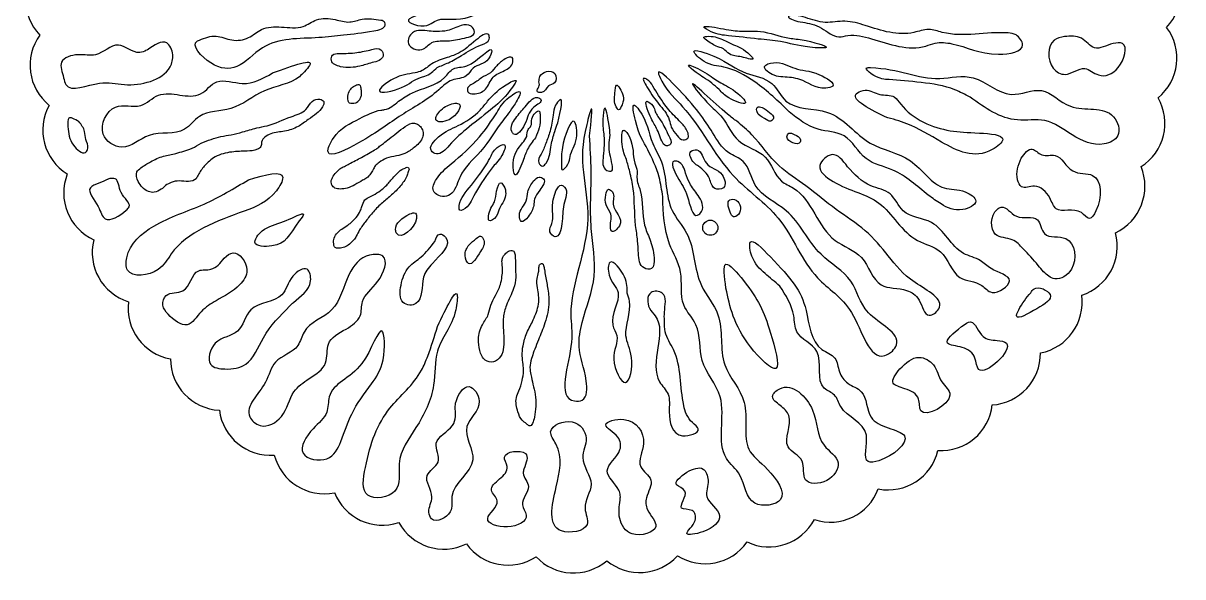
# Model space of a CAD drawing. Header units: millimetres. Extents: x 1148 to 2228, y 1678 to 2178.
# Drawn here: x 1738.8 to 2227.1, y 1678.8 to 1911.6 of the extents above; entities that cross this region are included whole.
import ezdxf

# ---------------------------------------------------------------- set-up
doc = ezdxf.new("R2010")
doc.units = ezdxf.units.MM
doc.layers.get('0').update_dxf_attribs({"color": 1})

# ---------------------------------------------------------------- blocks, each defined once
blk = doc.blocks.new('*U4')
blk.add_arc((-0.88, -18.22), 21.64, 43.1768, 130.401)
blk = doc.blocks.new('*U5')
at = {"color": 0, "linetype": 'ByBlock', "lineweight": -2}
for p, rotation in [((7497.46, 5819.86), 273.6), ((7017.89, 5816.32), 93.59999999999997), ((7020, 5786.28), 100.8), ((7495.79, 5789.8), 266.4), ((7025.86, 5756.74), 108), ((7490.37, 5760.18), 259.1999999999999), ((7035.38, 5728.17), 115.2), ((7481.28, 5731.47), 252), ((7468.66, 5704.13), 244.7999999999999), ((7048.4, 5701.02), 122.3999999999999), ((7064.73, 5675.71), 129.5999999999999), ((7452.71, 5678.58), 237.5999999999999), ((7433.69, 5655.24), 230.4), ((7084.09, 5652.65), 136.8), ((7411.89, 5634.46), 223.2), ((7106.2, 5632.2), 143.9999999999999), ((7130.69, 5614.68), 151.1999999999999), ((7387.66, 5616.58), 216), ((7361.38, 5601.88), 208.7999999999999), ((7157.18, 5600.37), 158.4), ((7185.26, 5589.49), 165.6), ((7333.46, 5590.59), 201.6), ((7214.49, 5582.22), 172.8), ((7304.35, 5582.88), 194.3999999999999), ((7244.39, 5578.67), 180), ((7274.5, 5578.89), 187.1999999999999)]:
    blk.add_blockref('*U4', p, dxfattribs=dict(at, rotation=rotation))

msp = doc.modelspace()

# ---------------------------------------------------------------- linework, layer by layer
msp.add_circle((2028.1, 1825.6), 3.19)
for points, knots in [([(1915.19, 1916.53), (1917.35, 1916.76), (1921.23, 1917.18), (1931.64, 1916.07), (1920.78, 1911.89), (1914.23, 1914.89), (1908.15, 1909.17), (1897.78, 1912.47), (1905.56, 1915.25), (1909.76, 1916.16), (1913.43, 1916.41), (1915.19, 1916.53)], [0, 0, 0, 0, 7.739962, 13.891634, 18.288331, 31.312647, 34.903784, 43.020982, 46.98624, 52.602684, 57.757296, 57.757296, 57.757296, 57.757296]), ([(2093.36, 1910.69), (2100.22, 1908.46), (2109.17, 1905.55), (2119.91, 1909.8), (2132.87, 1904.83), (2145.38, 1908.6), (2157.46, 1907.12), (2162.3, 1899.97), (2143.56, 1896.96), (2134.62, 1902.8), (2123.62, 1903.85), (2112.9, 1899.45), (2100.13, 1904), (2088.12, 1907.34), (2080.64, 1904.93), (2075.26, 1910.41), (2067.68, 1912.05), (2063.93, 1912.43), (2060.41, 1914.25), (2062.22, 1915.1), (2064.57, 1914.95), (2069.62, 1913.71), (2076.34, 1911.18), (2085.01, 1913.22), (2090.52, 1911.55), (2093.36, 1910.69)], [0, 0, 0, 0, 20.714562, 27.009192, 32.903153, 60.615615, 64.045641, 69.00515, 79.894253, 100.057385, 107.087879, 111.224945, 134.283982, 144.342246, 148.136099, 156.382212, 164.626323, 169.500662, 171.24446, 171.904537, 174.397547, 178.667071, 187.248249, 195.506526, 204.272033, 204.272033, 204.272033, 204.272033]), ([(1889.31, 1912.91), (1886.7, 1913.33), (1882.29, 1914.04), (1876.01, 1911.44), (1869.68, 1913.57), (1862.56, 1914.06), (1856.04, 1908.95), (1847.79, 1910.33), (1839.38, 1910.1), (1833.82, 1904.81), (1826.59, 1903.88), (1819.93, 1907.17), (1815.03, 1905.36), (1808.85, 1902.96), (1818.32, 1892.42), (1829.97, 1891.9), (1841.55, 1905.87), (1858.73, 1904.84), (1874.76, 1906.71), (1882.87, 1907.53), (1891.7, 1909.29), (1890.77, 1912.87), (1889.7, 1912.9), (1889.31, 1912.91)], [0, 0, 0, 0, 7.779185, 13.176053, 19.375206, 27.215528, 33.447874, 42.659339, 51.077692, 57.514098, 64.644452, 71.456597, 78.610029, 79.603725, 90.459771, 101.538386, 114.840757, 139.004073, 149.451012, 162.274214, 167.618893, 169.493684, 170.593865, 170.593865, 170.593865, 170.593865]), ([(1912.98, 1908.15), (1914.51, 1908.18), (1918.14, 1908.24), (1922.35, 1910.83), (1927.3, 1911.36), (1930.16, 1906.54), (1922.43, 1904.9), (1917.36, 1903.89), (1910.6, 1904.52), (1907.08, 1899.11), (1899.31, 1902.08), (1902.81, 1909.53), (1908.57, 1908.31), (1911.93, 1908.19), (1912.98, 1908.15)], [0, 0, 0, 0, 4.495213, 10.662763, 14.852594, 17.688998, 23.533847, 30.792487, 36.406938, 41.53913, 47.712406, 52.609394, 59.61702, 62.851033, 62.851033, 62.851033, 62.851033]), ([(2048.31, 1904.97), (2051.56, 1904.7), (2059.1, 1904.06), (2066.48, 1901.54), (2081.88, 1900.81), (2067.34, 1904.97), (2059.18, 1905.24), (2050.39, 1908.94), (2040.14, 1907.96), (2034.28, 1909.19), (2022.78, 1911.18), (2030.24, 1906.9), (2037.12, 1906.26), (2043.99, 1905.47), (2048.31, 1904.97)], [0, 0, 0, 0, 9.436927, 21.934888, 28.879981, 39.479946, 45.602701, 57.474584, 66.244309, 74.368737, 81.318382, 84.943496, 92.361673, 105.007866, 105.007866, 105.007866, 105.007866]), ([(1790.72, 1900.24), (1789.76, 1899.82), (1785.78, 1898.07), (1778.5, 1905.72), (1770.31, 1896.81), (1762.21, 1899.26), (1753.07, 1896.34), (1755.63, 1889.92), (1757.4, 1881.68), (1770.72, 1888.15), (1783.82, 1884.35), (1799.56, 1887.92), (1802.46, 1898.36), (1799.04, 1905.96), (1794.03, 1902.49), (1790.95, 1900.35)], [0, 0, 0, 0, 3.022925, 12.528627, 22.902094, 30.272913, 37.929598, 44.472382, 47.498889, 61.661933, 72.127405, 92.734694, 97.993373, 103.53573, 112.351537, 112.351537, 112.351537, 112.351537]), ([(1913.07, 1893.08), (1911.49, 1891.54), (1909.45, 1889.56), (1903.64, 1888.35), (1899.74, 1884.06), (1884.48, 1880.98), (1895.88, 1889.94), (1901.63, 1890.19), (1907.49, 1891.67), (1911.17, 1895.34), (1916.79, 1896.91), (1923.74, 1899.5), (1927.51, 1903.06), (1934.69, 1908.71), (1935.4, 1903.87), (1929.47, 1901.99), (1924.41, 1898.63), (1918.22, 1895.06), (1914.67, 1893.7), (1913.07, 1893.08)], [0, 0, 0, 0, 6.413386, 8.272445, 17.301494, 26.784297, 34.64192, 44.070668, 47.148806, 52.204196, 59.102937, 64.55261, 73.406016, 79.2064, 80.957073, 84.961824, 94.549118, 100.843774, 105.985017, 105.985017, 105.985017, 105.985017]), ([(2028.34, 1903.26), (2029.05, 1902.79), (2030.68, 1901.74), (2033.82, 1901.24), (2036.49, 1897.72), (2040.65, 1897.99), (2048.83, 1894.99), (2041.79, 1901.3), (2037.5, 1902.56), (2032.71, 1905.18), (2028.87, 1906.43), (2024.34, 1905.83), (2026.57, 1904.4), (2028.34, 1903.26)], [0, 0, 0, 0, 2.538311, 5.791332, 9.160713, 14.426292, 19.217428, 25.899817, 29.470669, 34.56348, 41.388663, 42.374054, 46.18688, 46.18688, 46.18688, 46.18688]), ([(2177.24, 1906.01), (2179.76, 1906.22), (2184.64, 1906.63), (2189.91, 1899.19), (2196.04, 1903.17), (2204.65, 1903.9), (2201.16, 1891.6), (2192.1, 1888.03), (2185.22, 1894.77), (2178.49, 1888.47), (2169.85, 1893.27), (2170, 1904.54), (2175.65, 1905.69), (2177.24, 1906.01)], [0, 0, 0, 0, 7.182309, 13.928274, 22.044165, 25.885407, 36.052272, 44.973726, 51.322475, 59.978652, 65.608679, 77.332391, 81.930608, 81.930608, 81.930608, 81.930608]), ([(1896.81, 1878.78), (1894.99, 1877.24), (1892.76, 1875.36), (1886.71, 1874.91), (1879.2, 1870.6), (1870.63, 1866.98), (1864.38, 1853.18), (1886, 1863.91), (1896.13, 1872.48), (1911.11, 1880.44), (1918.66, 1888.49), (1925.41, 1888.27), (1928.42, 1894.32), (1934.49, 1894.38), (1937.81, 1904.7), (1927.48, 1892.16), (1919.75, 1893.58), (1914.37, 1885.28), (1904.65, 1884.23), (1898.63, 1880.05), (1896.81, 1878.78)], [0, 0, 0, 0, 6.799468, 8.338927, 17.994956, 31.728036, 38.035811, 51.449679, 73.019066, 91.914327, 98.900303, 105.128226, 109.399697, 116.982839, 120.726395, 132.979276, 138.757411, 143.977555, 159.215561, 165.861798, 165.861798, 165.861798, 165.861798]), ([(1885.58, 1900.56), (1883.46, 1900.06), (1878.87, 1898.99), (1873.67, 1898.9), (1868.77, 1898.89), (1868.03, 1894.79), (1873.87, 1892.53), (1879.82, 1893.21), (1885.34, 1895.03), (1891.19, 1896.41), (1889.6, 1901.56), (1887.06, 1900.93), (1885.58, 1900.56)], [0, 0, 0, 0, 6.446688, 13.919852, 16.739991, 19.041262, 23.740664, 31.817902, 37.211489, 42.567879, 45.375939, 49.242414, 49.242414, 49.242414, 49.242414]), ([(2061.28, 1874.41), (2065.09, 1871.37), (2071.88, 1865.94), (2086.26, 1866.09), (2092.25, 1853.03), (2107.61, 1850.37), (2116.65, 1841.5), (2126.01, 1834.93), (2132.72, 1831.59), (2142.47, 1836.45), (2134.12, 1842.29), (2123.25, 1840.8), (2113.53, 1856.49), (2093.01, 1859.18), (2080.74, 1877.31), (2060.31, 1874.58), (2054.7, 1888.31), (2040.74, 1890.25), (2034.47, 1896.47), (2017.98, 1902.01), (2026.61, 1893.75), (2035.55, 1893.73), (2048.8, 1886.54), (2056.77, 1878.8), (2061.28, 1874.41)], [0, 0, 0, 0, 14.301446, 25.524555, 38.915038, 51.090041, 69.379057, 75.951859, 85.349102, 91.862237, 97.807489, 106.779275, 125.014147, 143.486596, 165.672059, 183.788582, 193.318789, 204.856963, 220.331751, 228.88699, 234.847995, 243.486071, 258.060441, 277.118834, 277.118834, 277.118834, 277.118834]), ([(1843.83, 1890.71), (1839.74, 1888.41), (1832.38, 1884.27), (1820.31, 1889.56), (1811.86, 1877.32), (1797.62, 1885.45), (1788.25, 1874.75), (1776.16, 1879.61), (1768.93, 1864.76), (1781.86, 1856.63), (1791.81, 1867.45), (1805.8, 1863.67), (1813.6, 1875.14), (1827.89, 1874.01), (1839.41, 1884.79), (1852.27, 1886.06), (1857.23, 1891.24), (1863.19, 1897.86), (1852.57, 1893.94), (1843.83, 1890.71)], [0, 0, 0, 0, 13.508418, 24.271637, 32.769197, 50.486466, 59.144803, 69.775558, 82.275834, 91.801173, 104.316653, 119.461103, 127.749482, 141.375862, 157.404105, 173.229353, 176.218789, 179.606776, 195.453644, 195.453644, 195.453644, 195.453644]), ([(1935.53, 1890.71), (1936.42, 1891.73), (1938.37, 1893.95), (1940.73, 1896.36), (1944.97, 1898.07), (1945.14, 1893.9), (1941.35, 1891.43), (1935.92, 1889.52), (1934.21, 1883.27), (1929.59, 1881.63), (1925.69, 1882.2), (1925.83, 1884.98), (1928.69, 1886.28), (1931.51, 1888.69), (1934.21, 1890.05), (1935.53, 1890.71)], [0, 0, 0, 0, 3.973763, 8.655356, 11.614906, 13.360082, 18.480554, 23.976442, 30.027838, 35.425193, 37.88488, 39.678673, 41.97217, 46.620254, 50.993928, 50.993928, 50.993928, 50.993928]), ([(2025.26, 1888.84), (2026.42, 1888.07), (2028.72, 1886.56), (2032.22, 1883.4), (2035.44, 1879.7), (2046.48, 1876.03), (2037.16, 1884.6), (2030.84, 1887.05), (2026.52, 1891.01), (2016.53, 1895.54), (2022.23, 1890.68), (2024.29, 1889.43), (2025.26, 1888.84)], [0, 0, 0, 0, 4.207852, 8.294608, 13.724267, 21.033989, 28.59449, 36.140229, 43.728879, 50.011206, 54.30562, 58.068535, 58.068535, 58.068535, 58.068535]), ([(2058.68, 1889.06), (2061.12, 1888.9), (2067.49, 1888.48), (2073, 1883.34), (2082.38, 1885.32), (2071.74, 1892.08), (2064.12, 1891.42), (2057.25, 1896.19), (2048.83, 1893.55), (2054.63, 1889.27), (2057.5, 1889.12), (2058.68, 1889.06)], [0, 0, 0, 0, 7.146375, 18.696512, 21.815133, 29.25187, 39.983401, 49.244325, 53.310418, 58.740206, 62.527441, 62.527441, 62.527441, 62.527441]), ([(1955.96, 1886.95), (1956.11, 1886.26), (1956.4, 1884.91), (1954.3, 1882.88), (1958.38, 1881.81), (1959.13, 1885.71), (1963.39, 1885.98), (1963.48, 1891.24), (1958.96, 1891.78), (1956.15, 1889.68), (1956.02, 1887.72), (1955.96, 1886.95)], [0, 0, 0, 0, 2.082495, 4.02937, 6.064954, 10.076827, 12.90544, 16.849459, 20.477866, 23.923384, 26.173579, 26.173579, 26.173579, 26.173579]), ([(2029.04, 1865.7), (2030.93, 1862.46), (2034.06, 1857.1), (2044.16, 1853.76), (2046.04, 1840.2), (2063.86, 1833.2), (2071.25, 1814.44), (2089.15, 1804.91), (2091.76, 1787.9), (2109.67, 1780.92), (2104.81, 1773.35), (2095.32, 1767.98), (2089.77, 1793.27), (2069.25, 1804.39), (2059.79, 1830.82), (2033.52, 1847.7), (2021.84, 1872.89), (2009.48, 1883.02), (2004.59, 1893.9), (2021.02, 1878.15), (2025.64, 1870.98), (2029.04, 1865.7)], [0, 0, 0, 0, 10.913749, 18.018306, 29.266211, 46.107082, 69.595262, 86.530988, 101.666274, 119.589545, 122.733779, 126.474457, 149.384361, 169.800511, 199.89866, 225.78453, 261.882998, 275.786812, 279.632083, 288.606998, 313.76349, 313.76349, 313.76349, 313.76349]), ([(2137.47, 1880.49), (2143.81, 1876), (2153.43, 1869.17), (2169.89, 1872.25), (2180.51, 1864.11), (2191.17, 1858.95), (2201.77, 1863.79), (2197.14, 1878.22), (2179.9, 1872.54), (2168.63, 1886.58), (2152.68, 1878.17), (2140.54, 1891.44), (2118.77, 1885.92), (2107.22, 1892.89), (2092.42, 1893), (2098.35, 1888.16), (2105.05, 1887.85), (2117.38, 1886.8), (2128.97, 1885.09), (2135.36, 1881.63), (2137.47, 1880.49)], [0, 0, 0, 0, 22.162467, 33.654505, 46.638869, 60.622416, 67.381921, 75.499754, 94.164753, 108.045116, 120.871692, 138.319828, 152.458154, 181.893459, 183.574586, 187.894691, 194.568964, 208.144566, 222.673038, 229.800477, 229.800477, 229.800477, 229.800477]), ([(1879.07, 1885.66), (1878.66, 1885.46), (1877.6, 1884.94), (1876.15, 1883.42), (1875.46, 1881.23), (1875.48, 1879.4), (1876, 1877.77), (1877.45, 1877.89), (1878.64, 1877.85), (1879.81, 1878.56), (1880.55, 1879.73), (1881.2, 1881.24), (1881.12, 1883.05), (1880.99, 1884.52), (1880.47, 1886.11), (1879.58, 1885.82), (1879.07, 1885.66)], [0, 0, 0, 0, 1.356477, 3.526876, 6.120992, 7.935511, 9.216453, 10.465543, 11.732188, 12.837257, 14.357139, 15.828786, 17.716695, 19.590212, 20.580179, 21.924225, 21.924225, 21.924225, 21.924225]), ([(1934.32, 1878.81), (1933.33, 1877.55), (1930, 1873.31), (1922.34, 1868.3), (1914.77, 1865.69), (1908.71, 1858.65), (1914.25, 1855.61), (1919.53, 1862.08), (1926.5, 1868.18), (1936.99, 1876.06), (1942.39, 1881.11), (1947.64, 1888.83), (1938.77, 1884.11), (1936.14, 1880.99), (1934.32, 1878.81)], [0, 0, 0, 0, 4.830801, 16.203158, 25.696969, 32.313022, 34.726985, 41.129286, 52.565216, 65.442299, 77.527118, 80.536206, 85.089317, 95.496334, 95.496334, 95.496334, 95.496334]), ([(1987.97, 1882.21), (1987.83, 1881.19), (1987.56, 1879.19), (1988.09, 1876.96), (1989.76, 1874.39), (1991.33, 1878.22), (1992.05, 1881), (1988.21, 1887.8), (1988.04, 1883.8), (1987.97, 1882.21)], [0, 0, 0, 0, 3.015017, 5.908317, 7.438156, 9.978615, 13.805742, 19.063182, 22.496911, 22.496911, 22.496911, 22.496911]), ([(2003.91, 1885.19), (2005.52, 1882.51), (2007.75, 1878.79), (2011.94, 1873.5), (2015.75, 1870), (2018.7, 1866.48), (2019.14, 1863.07), (2016.12, 1862), (2013.84, 1864.79), (2011.49, 1867.45), (2010.76, 1872.67), (2005.8, 1878.28), (2003.08, 1881.92), (1998.91, 1889.09), (2002.47, 1887.68), (2003.3, 1886.24), (2003.91, 1885.19)], [0, 0, 0, 0, 9.348796, 12.995028, 20.213304, 24.772658, 26.892153, 28.998443, 32.194783, 36.515975, 39.670207, 47.612389, 56.426678, 60.241451, 61.636289, 65.372958, 65.372958, 65.372958, 65.372958]), ([(2039.26, 1870.38), (2041.43, 1868.57), (2048.07, 1863.04), (2055.49, 1851.55), (2069.21, 1843.13), (2080.59, 1833.1), (2093.63, 1825.25), (2103.74, 1813.02), (2111.49, 1802.88), (2129.26, 1794.4), (2118.59, 1786.51), (2116.84, 1795.88), (2109.88, 1800.68), (2097.33, 1799.24), (2093.67, 1814.93), (2074.28, 1820.43), (2070.61, 1839.69), (2055.57, 1845.59), (2052.85, 1857.5), (2038.8, 1860.23), (2034.48, 1871.59), (2027.19, 1877.31), (2014.36, 1893.25), (2031.96, 1875.7), (2038.04, 1871.27), (2039.26, 1870.38)], [0, 0, 0, 0, 8.459951, 25.885985, 40.022235, 56.139915, 71.314073, 85.655733, 101.597946, 116.474565, 121.328601, 128.972808, 135.625607, 146.632124, 160.785213, 173.99901, 202.179697, 207.957743, 220.180965, 233.263435, 245.349187, 252.628405, 264.161103, 283.660664, 288.567542, 288.567542, 288.567542, 288.567542]), ([(1826.39, 1864.75), (1824.94, 1864.52), (1822.08, 1864.06), (1817.85, 1862.78), (1813.66, 1861.36), (1810.18, 1858.9), (1806.45, 1857.92), (1802.53, 1856.55), (1797.62, 1855.98), (1792.7, 1853.53), (1789.02, 1851.42), (1785.86, 1848.84), (1786.92, 1845.19), (1788.81, 1842.46), (1791.22, 1840.72), (1794.26, 1840.26), (1796.8, 1841.53), (1798.78, 1843.48), (1801.28, 1844.94), (1804.71, 1845.49), (1808.11, 1844.79), (1811.49, 1845.54), (1812.79, 1848.65), (1815.21, 1851.94), (1819.72, 1856.12), (1826.34, 1857.66), (1832.4, 1857.79), (1836.61, 1857.99), (1839.22, 1859.6), (1838.83, 1862.93), (1843.36, 1865.75), (1848.88, 1865.9), (1854.47, 1867.79), (1858.54, 1870.98), (1862.3, 1873.43), (1864.68, 1875.73), (1865.9, 1878.74), (1863.21, 1880.2), (1859.91, 1878.87), (1857.79, 1874.12), (1850.1, 1872.17), (1843.66, 1868.69), (1836.54, 1867.6), (1831.61, 1865.88), (1828, 1865.1), (1826.39, 1864.75)], [0, 0, 0, 0, 4.389783, 8.696512, 13.229314, 17.59753, 21.300849, 24.690275, 30.064957, 35.984783, 40.832997, 43.175721, 47.318395, 50.215853, 53.413894, 55.865093, 59.057546, 61.467129, 64.223497, 67.608214, 71.541024, 74.882903, 76.6178, 81.237396, 87.257618, 94.533205, 100.953328, 105.47004, 107.238348, 109.170484, 114.372, 120.285325, 126.306859, 131.470179, 135.812732, 139.558453, 141.855573, 143.72137, 147.09748, 151.364715, 158.366122, 169.058816, 173.617965, 179.776154, 184.700495, 184.700495, 184.700495, 184.700495]), ([(1938.24, 1874), (1935.93, 1870.52), (1930.59, 1862.45), (1920.78, 1853.92), (1913.36, 1847.81), (1909.87, 1840.4), (1918.37, 1837.1), (1921.27, 1843.09), (1923.81, 1850.49), (1932.56, 1857.64), (1939.36, 1869.58), (1944.9, 1875.57), (1949.76, 1884.74), (1941.39, 1879.57), (1939.45, 1876.14), (1938.24, 1874)], [0, 0, 0, 0, 12.546644, 29.010422, 37.898129, 42.955696, 48.903842, 56.246436, 59.067129, 72.802824, 88.708345, 97.528777, 102.973642, 108.004275, 116.324521, 116.324521, 116.324521, 116.324521]), ([(1950.14, 1876.51), (1948.82, 1875.02), (1946.26, 1872.13), (1943.39, 1867.5), (1946.29, 1863.33), (1951.57, 1870.48), (1951.12, 1875.31), (1958.24, 1878.95), (1954.74, 1880.99), (1952.17, 1879.14), (1950.85, 1877.43), (1950.14, 1876.51)], [0, 0, 0, 0, 6.24224, 12.072332, 13.450557, 19.538116, 27.831943, 32.224465, 33.996181, 37.061983, 40.617144, 40.617144, 40.617144, 40.617144]), ([(1963.86, 1869.67), (1963.45, 1868.5), (1962.39, 1865.47), (1960.7, 1859.75), (1960.63, 1854.71), (1957.48, 1850.9), (1955.02, 1853.47), (1957.23, 1856.99), (1958.91, 1861.18), (1960.96, 1866.64), (1961.81, 1872.19), (1962.33, 1876.61), (1966.75, 1882.21), (1965.12, 1875.14), (1963.86, 1869.67)], [0, 0, 0, 0, 3.732463, 9.675387, 17.56423, 19.548062, 21.52626, 25.321697, 30.275825, 35.726799, 42.604228, 46.845467, 49.671839, 59.375283, 59.375283, 59.375283, 59.375283]), ([(2101.69, 1872.2), (2104.8, 1871.35), (2113.25, 1869.03), (2126.41, 1860.74), (2141.35, 1853.17), (2154.71, 1864.62), (2138.89, 1865.64), (2126.46, 1865.93), (2111.85, 1871.57), (2105.46, 1881.84), (2099.07, 1880.86), (2094.57, 1884.28), (2084.94, 1880.81), (2094.15, 1876.08), (2101.69, 1872.2)], [0, 0, 0, 0, 9.603351, 26.077785, 47.717706, 53.856721, 63.964568, 76.392424, 100.002651, 104.065077, 110.236226, 116.630028, 120.048926, 135.508476, 135.508476, 135.508476, 135.508476]), ([(1919.91, 1877.91), (1918.12, 1877.32), (1914.95, 1876.26), (1910.7, 1869.86), (1919.64, 1869.82), (1924.68, 1878.2), (1920.78, 1877.96), (1919.91, 1877.91)], [0, 0, 0, 0, 5.936799, 10.527799, 16.072345, 23.947211, 26.197381, 26.197381, 26.197381, 26.197381]), ([(1954.48, 1863.46), (1955.1, 1864.85), (1956.44, 1867.88), (1956.59, 1871.32), (1956.23, 1876.21), (1952.09, 1871.72), (1953.25, 1868.59), (1950.79, 1866.79), (1951.21, 1863.74), (1947.55, 1859.63), (1944.4, 1855.49), (1945.69, 1844.72), (1949.4, 1853.94), (1950.86, 1858.71), (1953.26, 1861.85), (1954.48, 1863.46)], [0, 0, 0, 0, 4.45516, 9.682432, 11.499606, 15.979519, 18.985755, 20.923632, 23.885711, 27.14401, 36.492418, 41.548346, 48.087601, 53.653043, 59.447094, 59.447094, 59.447094, 59.447094]), ([(1977.22, 1864.22), (1977.54, 1859.34), (1978.4, 1846.37), (1976.8, 1826.78), (1981.31, 1804.97), (1974.51, 1789.3), (1971.78, 1773.8), (1976.08, 1764.63), (1976.51, 1752.84), (1962.25, 1752.07), (1971.42, 1774.38), (1967.22, 1797.84), (1979.47, 1821.92), (1973.94, 1849.8), (1974.07, 1862.57), (1979.1, 1880.04), (1977.94, 1870.32), (1977.22, 1864.22)], [0, 0, 0, 0, 14.659459, 38.914802, 59.006194, 79.15641, 89.374658, 104.133043, 112.377227, 115.590787, 140.3834, 151.782514, 192.909315, 212.493916, 232.709356, 239.377439, 250.642707, 250.642707, 250.642707, 250.642707]), ([(1985.51, 1868.64), (1985.72, 1867.28), (1986.12, 1864.58), (1984.99, 1858.91), (1986.38, 1854.83), (1987.34, 1848.98), (1982.35, 1849.86), (1983.28, 1857.02), (1983.64, 1863.91), (1982.45, 1869.73), (1983.75, 1879.01), (1984.84, 1872.59), (1985.51, 1868.64)], [0, 0, 0, 0, 4.113616, 8.184083, 16.614782, 19.261642, 21.400539, 27.608141, 36.10182, 43.08496, 47.760562, 55.20389, 55.20389, 55.20389, 55.20389]), ([(2008.07, 1838.64), (2008.32, 1831.82), (2008.71, 1820.7), (2017.42, 1807.06), (2014.44, 1793.71), (2024.71, 1783.85), (2022.35, 1768.33), (2037.37, 1753.14), (2029.04, 1731.75), (2042.79, 1721.35), (2043, 1707.09), (2063.15, 1709.82), (2052.74, 1724.76), (2040.44, 1733), (2046.12, 1752.91), (2030.46, 1767.83), (2034.83, 1787.78), (2020.84, 1803.05), (2021.88, 1820.8), (2008.56, 1834.88), (2010.36, 1849.86), (2002.07, 1863.03), (2001.71, 1871.04), (1994.83, 1879.11), (1997.24, 1865.76), (2001.48, 1859.55), (2006.7, 1848.21), (2007.68, 1841.38), (2008.07, 1838.64)], [0, 0, 0, 0, 20.093999, 32.744258, 46.644439, 56.475541, 71.669838, 88.75608, 114.827123, 123.807928, 137.210351, 148.137664, 161.980856, 173.588062, 193.337212, 211.152466, 232.359257, 246.58611, 269.435477, 280.705085, 301.676544, 310.240399, 325.599031, 328.215626, 334.634677, 348.003742, 360.518169, 368.885106, 368.885106, 368.885106, 368.885106]), ([(2004.19, 1869.75), (2005.04, 1868.22), (2006.69, 1865.23), (2008.53, 1859.08), (2012.3, 1861.11), (2009.75, 1865.8), (2008.09, 1869.83), (2004.88, 1873.77), (2004.33, 1877.03), (1999.53, 1880.75), (2002.34, 1873.01), (2003.74, 1870.55), (2004.19, 1869.75)], [0, 0, 0, 0, 5.826196, 11.3831, 12.777567, 16.417339, 23.433471, 27.984417, 30.596043, 33.781243, 40.199702, 43.319225, 43.319225, 43.319225, 43.319225]), ([(2053.01, 1874.04), (2052.14, 1874.88), (2050.82, 1876.17), (2047.46, 1876.74), (2047.68, 1873.07), (2050.53, 1872.08), (2053.21, 1869.74), (2055.49, 1872.12), (2053.97, 1873.29), (2053.01, 1874.04)], [0, 0, 0, 0, 3.79104, 5.801213, 7.662204, 11.905265, 14.716219, 16.386219, 19.300233, 19.300233, 19.300233, 19.300233]), ([(1762.27, 1870.24), (1763.27, 1868.93), (1764.97, 1866.69), (1764.87, 1862.58), (1766.64, 1859.75), (1764.38, 1855.53), (1758.19, 1861.54), (1757.82, 1865.91), (1757.28, 1873.18), (1760.46, 1871.3), (1762.27, 1870.24)], [0, 0, 0, 0, 4.75771, 8.12885, 11.935773, 13.964452, 19.916857, 28.104384, 31.522921, 36.070241, 36.070241, 36.070241, 36.070241]), ([(1965.46, 1852.87), (1965.41, 1854.79), (1965.25, 1860.31), (1970.88, 1875.78), (1972.7, 1861.93), (1968.87, 1857.12), (1968.77, 1852.46), (1965.16, 1848.63), (1965.37, 1851.52), (1965.46, 1852.87)], [0, 0, 0, 0, 6.448408, 18.565445, 25.659629, 33.86056, 37.251233, 40.583017, 43.466325, 43.466325, 43.466325, 43.466325]), ([(1888.88, 1859.86), (1888.38, 1859.47), (1887.13, 1858.49), (1884.72, 1857.19), (1882.12, 1855.61), (1879.33, 1854.19), (1876.83, 1852.95), (1874.58, 1851.71), (1872.58, 1850.7), (1870.8, 1849.26), (1869.54, 1847.65), (1868.43, 1845.79), (1868.39, 1843.63), (1870.08, 1842), (1872.52, 1841.82), (1875.45, 1842.11), (1878.58, 1843.69), (1881.18, 1845.31), (1883.64, 1846.51), (1885.03, 1848.2), (1886.13, 1849.94), (1886.99, 1851.8), (1889.01, 1853.37), (1891.89, 1855.19), (1895.78, 1855.69), (1899.94, 1856.71), (1902.94, 1858.94), (1905.39, 1861), (1906.81, 1862.95), (1907.34, 1865.14), (1906.88, 1867.38), (1905.38, 1868.87), (1902.83, 1870.15), (1899.4, 1868.17), (1896.27, 1865.56), (1893.11, 1863.25), (1890.76, 1861.28), (1889.41, 1860.26), (1888.88, 1859.86)], [0, 0, 0, 0, 1.911884, 4.758095, 8.185241, 11.051602, 14.136172, 16.565558, 18.756933, 20.823163, 23.378787, 24.849549, 27.297247, 29.135742, 31.311222, 34.372166, 37.916641, 41.646039, 43.644676, 46.026278, 48.053055, 49.849717, 52.080221, 55.564094, 59.961197, 63.658935, 68.294278, 70.958859, 73.270556, 75.385486, 77.555499, 79.792694, 81.539353, 85.691437, 90.111817, 94.257018, 97.325122, 99.321559, 99.321559, 99.321559, 99.321559]), ([(1992.77, 1854.28), (1993.26, 1852.59), (1994.42, 1848.56), (1996.44, 1839.36), (1995.97, 1829.56), (1997.64, 1820.45), (1997.74, 1814.62), (1998.3, 1808.5), (2004.45, 1807.75), (2004.61, 1814.71), (2003.05, 1820.17), (1998.83, 1829.25), (2000.29, 1838.45), (1996.83, 1845.69), (1997.59, 1849.7), (1994.96, 1855.24), (1996.41, 1860.74), (1990.79, 1868.88), (1990.63, 1859.41), (1992.03, 1856.05), (1992.77, 1854.28)], [0, 0, 0, 0, 5.283376, 12.594104, 28.114415, 34.600269, 39.906406, 46.504402, 49.588663, 54.173403, 62.350091, 68.547755, 83.236718, 88.923343, 91.55289, 95.097344, 106.327982, 109.974246, 115.94898, 122.616471, 122.616471, 122.616471, 122.616471]), ([(2063.43, 1864.86), (2062.62, 1865.26), (2061.2, 1865.95), (2059.04, 1862.18), (2065.98, 1859.59), (2066.25, 1863.58), (2064.67, 1864.3), (2063.43, 1864.86)], [0, 0, 0, 0, 2.313221, 3.996564, 10.079501, 11.044696, 14.562746, 14.562746, 14.562746, 14.562746]), ([(1935.28, 1854.69), (1933.9, 1852.4), (1930.62, 1846.97), (1925.13, 1840.95), (1922.25, 1836.23), (1922.26, 1831.9), (1926.43, 1834.6), (1928.92, 1840.03), (1933, 1846.63), (1937.7, 1852.66), (1940.52, 1855.58), (1942.86, 1861.83), (1937.02, 1858.91), (1935.95, 1856.33), (1935.28, 1854.69)], [0, 0, 0, 0, 8.032973, 19.070159, 23.69406, 25.625783, 29.021422, 32.936073, 45.752275, 51.281046, 55.127217, 59.813638, 63.012097, 68.637033, 68.637033, 68.637033, 68.637033]), ([(2023.13, 1851.48), (2024.97, 1850), (2028.04, 1847.53), (2028.78, 1841.43), (2035.35, 1841.79), (2033.33, 1850.2), (2025.5, 1850.69), (2024.52, 1859.08), (2018.33, 1857.84), (2020.48, 1853.08), (2022.49, 1851.87), (2023.13, 1851.48)], [0, 0, 0, 0, 6.944479, 11.635514, 15.326366, 20.780721, 29.030995, 35.917223, 38.443689, 43.45686, 45.801139, 45.801139, 45.801139, 45.801139]), ([(2085.87, 1851.28), (2088.82, 1848.08), (2093.8, 1842.69), (2104.95, 1841.22), (2108.78, 1829.88), (2124.93, 1829.72), (2130.34, 1814.9), (2141.72, 1812.68), (2146.45, 1807.33), (2158.65, 1804.46), (2146.99, 1796.03), (2141.67, 1803.27), (2130.52, 1802.89), (2127.25, 1816.94), (2110.48, 1820.02), (2101.02, 1839.2), (2084.31, 1841.09), (2071.34, 1850.98), (2080.31, 1858.85), (2083.9, 1853.95), (2085.87, 1851.28)], [0, 0, 0, 0, 12.750786, 21.488976, 30.511554, 43.478615, 62.134563, 69.813163, 75.458955, 84.779686, 93.554201, 98.778326, 108.558554, 122.139789, 132.811234, 155.505945, 176.854919, 185.567095, 192.423086, 200.682895, 200.682895, 200.682895, 200.682895]), ([(2158.96, 1854.82), (2157.82, 1851.91), (2156.26, 1847.93), (2159.18, 1841.43), (2165.91, 1844.57), (2171.06, 1839.36), (2173.77, 1830.64), (2182.91, 1835.1), (2187.8, 1827.91), (2193.18, 1836.58), (2192.98, 1849.76), (2179.12, 1847.39), (2175.36, 1857.82), (2167.7, 1854.92), (2163.23, 1860.56), (2160.51, 1856.89), (2158.96, 1854.82)], [0, 0, 0, 0, 9.145614, 12.519688, 17.928182, 26.05751, 31.356551, 42.055279, 46.260112, 50.501239, 65.461863, 74.055709, 83.917867, 89.547133, 94.221222, 100.301149, 100.301149, 100.301149, 100.301149]), ([(1891.88, 1843.47), (1891.23, 1842.89), (1889.71, 1841.52), (1887.27, 1839.87), (1884.77, 1838.63), (1882.25, 1837.38), (1881.52, 1834.84), (1880.61, 1832.27), (1878.83, 1829.38), (1876, 1826.94), (1873.05, 1825.23), (1871.03, 1823.5), (1869.45, 1821.39), (1869.5, 1819.26), (1869.64, 1817.11), (1872.02, 1816.79), (1874.12, 1817.35), (1876.23, 1818.64), (1877.9, 1820.23), (1879.25, 1822.32), (1880.61, 1825.21), (1883.18, 1828.53), (1886.23, 1832.5), (1889.91, 1836.15), (1894, 1839.37), (1897.55, 1842.95), (1900.07, 1846.33), (1900.82, 1848.91), (1901.45, 1850.3), (1900.85, 1851.03), (1900.09, 1851.15), (1899.57, 1850.56), (1898.1, 1850.34), (1896.01, 1848.21), (1893.77, 1845.88), (1892.33, 1844.05), (1891.88, 1843.47)], [0, 0, 0, 0, 2.622986, 6.155741, 8.724075, 11.110212, 14.179545, 16.117393, 19.375408, 24.193672, 27.182503, 29.54417, 32.220835, 34.608267, 35.995042, 37.964983, 40.424789, 42.760209, 45.246125, 47.28457, 50.191901, 54.793673, 59.81871, 65.194648, 70.29728, 75.390289, 80.423158, 82.4142, 83.849714, 84.292645, 85.094828, 85.746573, 86.492777, 89.399399, 94.211104, 96.389809, 96.389809, 96.389809, 96.389809]), ([(2017.7, 1848.49), (2018.22, 1847.07), (2019.46, 1843.65), (2023.16, 1839.44), (2026.06, 1833.73), (2020.74, 1828.53), (2018.52, 1841.01), (2015.23, 1844.44), (2010.68, 1854.11), (2016.27, 1853.27), (2017.07, 1850.59), (2017.7, 1848.49)], [0, 0, 0, 0, 4.460863, 10.733592, 17.604468, 19.95883, 28.873253, 38.338446, 44.988938, 46.617858, 52.503133, 52.503133, 52.503133, 52.503133]), ([(1774.55, 1846.09), (1773.32, 1845.49), (1770.95, 1844.32), (1764.37, 1842.12), (1770.67, 1835.48), (1772.89, 1826.63), (1780.26, 1831), (1784.9, 1835.65), (1778.65, 1839.54), (1779.19, 1846.97), (1775.62, 1846.31), (1774.44, 1846.09)], [0, 0, 0, 0, 4.292826, 8.334758, 16.887299, 22.835639, 32.34365, 34.242913, 41.131893, 47.428311, 50.553914, 50.553914, 50.553914, 50.553914]), ([(1833.67, 1845.79), (1827.53, 1842.11), (1814.74, 1834.46), (1795.07, 1828.65), (1782.25, 1817.92), (1781.82, 1804.14), (1796.33, 1805.93), (1804.72, 1822.92), (1826.3, 1830.43), (1843.52, 1836.96), (1851.11, 1850.79), (1840.84, 1847.84), (1833.67, 1845.79)], [0, 0, 0, 0, 21.339691, 44.412991, 61.9689, 67.107034, 79.984475, 88.52238, 124.182204, 140.167355, 146.395305, 160.841478, 160.841478, 160.841478, 160.841478]), ([(1953.72, 1845.27), (1952.69, 1843.83), (1950.89, 1841.32), (1951.06, 1835.67), (1946.97, 1832.84), (1948.32, 1826.94), (1952.34, 1831.02), (1953.79, 1833.98), (1953.98, 1838.38), (1956.3, 1841.2), (1959.5, 1845.98), (1955.56, 1847.3), (1954.4, 1846.02), (1953.72, 1845.27)], [0, 0, 0, 0, 5.191813, 9.023304, 15.841013, 18.46691, 21.961802, 27.286429, 29.941358, 34.319041, 39.389235, 41.349484, 44.149581, 44.149581, 44.149581, 44.149581]), ([(1938.13, 1840.95), (1937.92, 1839.43), (1937.4, 1835.67), (1934.5, 1832.62), (1934.69, 1827.38), (1938.72, 1830.51), (1939, 1833.8), (1941.92, 1837.53), (1942.43, 1841.68), (1939.34, 1845.71), (1938.62, 1842.88), (1938.13, 1840.95)], [0, 0, 0, 0, 4.488272, 11.049076, 12.971589, 16.433985, 20.069239, 23.77214, 29.924484, 31.77223, 35.776505, 35.776505, 35.776505, 35.776505]), ([(1963.13, 1841.08), (1962.67, 1839.86), (1961.51, 1836.82), (1961.69, 1832.12), (1961.95, 1827.59), (1959.58, 1824.12), (1964.05, 1819.94), (1966.4, 1828.97), (1965.44, 1834.44), (1968.77, 1841.47), (1964.81, 1844.11), (1963.83, 1842.33), (1963.13, 1841.08)], [0, 0, 0, 0, 3.886273, 9.667236, 13.880131, 17.443124, 20.509332, 26.607233, 34.810219, 42.198152, 43.59942, 46.938214, 46.938214, 46.938214, 46.938214]), ([(1984.09, 1839.45), (1983.9, 1837.99), (1983.53, 1835), (1987.52, 1830.97), (1985.58, 1827.09), (1986.72, 1823.04), (1993.49, 1828.66), (1985.17, 1833.75), (1988.42, 1839.83), (1984.79, 1842.56), (1984.34, 1840.57), (1984.09, 1839.45)], [0, 0, 0, 0, 4.232892, 8.689398, 14.701428, 15.754778, 19.720935, 29.182573, 34.394119, 36.393924, 38.995726, 38.995726, 38.995726, 38.995726]), ([(2035.65, 1834.68), (2036.32, 1832.33), (2037.32, 1828.79), (2041.93, 1832.59), (2039.98, 1838.18), (2035.34, 1837.35), (2035.55, 1835.55), (2035.65, 1834.68)], [0, 0, 0, 0, 5.285733, 7.97233, 13.996985, 16.437548, 18.718563, 18.718563, 18.718563, 18.718563]), ([(1855.37, 1831.19), (1852.29, 1829.83), (1846.26, 1827.16), (1838.8, 1825.07), (1834.87, 1817.68), (1849.26, 1817.33), (1850.54, 1822.89), (1857.83, 1832.02), (1855.91, 1831.37), (1855.37, 1831.19)], [0, 0, 0, 0, 10.092279, 19.806943, 22.999754, 30.289268, 45.864488, 49.357518, 50.72804, 50.72804, 50.72804, 50.72804]), ([(1901.52, 1831.42), (1898.45, 1829.6), (1894.82, 1827.44), (1896.75, 1819.71), (1905.03, 1826.14), (1904.29, 1832.38), (1902.47, 1831.75), (1901.52, 1831.42)], [0, 0, 0, 0, 8.931399, 10.590142, 21.103443, 23.322828, 25.763397, 25.763397, 25.763397, 25.763397]), ([(2159.8, 1816.78), (2162.01, 1814.48), (2165.03, 1811.34), (2168.7, 1806.49), (2173.73, 1802.58), (2183.25, 1808.26), (2181.12, 1824.04), (2167.74, 1820.2), (2166.9, 1831.92), (2156.61, 1827.79), (2152.35, 1835.48), (2146.06, 1831.91), (2145.61, 1820.94), (2155.38, 1821.66), (2158.44, 1818.28), (2159.8, 1816.78)], [0, 0, 0, 0, 9.502958, 12.981225, 18.531263, 26.576773, 39.703491, 48.94467, 55.530603, 64.484832, 71.937967, 73.900287, 84.439847, 91.836537, 97.732458, 97.732458, 97.732458, 97.732458]), ([(1912.05, 1819.76), (1910.3, 1817.47), (1907.24, 1813.43), (1900.21, 1809.19), (1897.65, 1802.23), (1896.99, 1794.57), (1901.44, 1792.75), (1907.46, 1794.34), (1905.87, 1804.25), (1911.49, 1811.63), (1920.55, 1819.42), (1913.62, 1823.92), (1912.64, 1821.32), (1912.05, 1819.76)], [0, 0, 0, 0, 8.6072, 15.148741, 23.593292, 30.889415, 33.866034, 36.517687, 48.014117, 54.95573, 67.341348, 69.95511, 73.871137, 73.871137, 73.871137, 73.871137]), ([(1929.58, 1821.02), (1928.5, 1820.22), (1926.11, 1818.46), (1924.19, 1814.55), (1926.77, 1807.9), (1931.21, 1815.48), (1933.69, 1819.23), (1931.46, 1822.83), (1930.2, 1821.62), (1929.58, 1821.02)], [0, 0, 0, 0, 4.007281, 8.835875, 12.508419, 19.684675, 24.648815, 26.854761, 28.947406, 28.947406, 28.947406, 28.947406]), ([(2057.35, 1801.09), (2059.9, 1797.15), (2063.72, 1791.29), (2063.45, 1779.44), (2077.68, 1774.76), (2071.49, 1758.82), (2081.23, 1755.73), (2083.38, 1746.2), (2097.71, 1742.92), (2091.33, 1726.05), (2103.07, 1727.88), (2114.99, 1737.74), (2102.33, 1741.49), (2093.62, 1745.22), (2094.27, 1756.88), (2085.77, 1759.53), (2081.88, 1764.73), (2081.56, 1771.68), (2070.38, 1775.12), (2069.12, 1796.37), (2060.53, 1805.92), (2043.63, 1823.53), (2045.5, 1811.52), (2050.74, 1806.57), (2055.24, 1802.84), (2057.35, 1801.09)], [0, 0, 0, 0, 13.846218, 20.657508, 32.598082, 48.325214, 53.4701, 58.97806, 75.17538, 86.262982, 90.774478, 105.718243, 113.328941, 121.850055, 133.320612, 139.951263, 145.976366, 152.018575, 158.530746, 176.316785, 203.34951, 213.835753, 219.727615, 228.925267, 237.03465, 237.03465, 237.03465, 237.03465]), ([(1823.39, 1812.81), (1821.78, 1810.74), (1819.02, 1807.21), (1809.96, 1808.91), (1808.68, 1796.98), (1798.91, 1799.01), (1796.93, 1792.7), (1800.6, 1787.93), (1808.17, 1781.99), (1813.44, 1790.95), (1821.09, 1795.71), (1829.2, 1799.72), (1834.95, 1808.15), (1828.5, 1817.21), (1824.64, 1813.88), (1823.39, 1812.81)], [0, 0, 0, 0, 7.249837, 12.437745, 23.183228, 30.489671, 34.753709, 39.108411, 48.350475, 56.390229, 64.132686, 76.224176, 83.093991, 92.31416, 96.715203, 96.715203, 96.715203, 96.715203]), ([(1874.76, 1782.94), (1871.57, 1781.24), (1865.77, 1778.13), (1867.67, 1767.4), (1859.33, 1762.39), (1851.12, 1756.51), (1849.59, 1746.01), (1839.66, 1740.27), (1830.03, 1748.83), (1841.43, 1758.31), (1843.72, 1770.83), (1854.75, 1773.54), (1857.12, 1785.21), (1871.65, 1789.55), (1874.17, 1805.01), (1881.68, 1814.61), (1893.62, 1814.53), (1888.7, 1801.37), (1880.8, 1796.75), (1881.63, 1787.24), (1877.26, 1784.51), (1874.76, 1782.94)], [0, 0, 0, 0, 9.741566, 17.740438, 27.306008, 35.799319, 47.449323, 57.145261, 62.902846, 78.86313, 88.255776, 100.054839, 106.216768, 121.158773, 137.842617, 149.634351, 155.272926, 166.044194, 176.754837, 182.825616, 190.957341, 190.957341, 190.957341, 190.957341]), ([(1940.39, 1811.51), (1940.49, 1810.37), (1940.67, 1808.21), (1940.44, 1804.91), (1939.72, 1801.11), (1937.76, 1797.2), (1935.49, 1793.26), (1934.85, 1788.68), (1931.6, 1784.62), (1930.11, 1779.21), (1930.88, 1774.09), (1932.49, 1769.58), (1937.01, 1768.67), (1940.32, 1771.32), (1941.31, 1775.6), (1941.18, 1780.09), (1940.83, 1784.26), (1940.92, 1788.6), (1942.24, 1793.88), (1945.31, 1799), (1946.37, 1804.62), (1945.93, 1809.46), (1946.1, 1812.92), (1945.67, 1815.76), (1944.15, 1816.19), (1942.65, 1815.51), (1941.29, 1814.17), (1940.41, 1812.74), (1940.4, 1811.79), (1940.39, 1811.51)], [0, 0, 0, 0, 3.44106, 6.490215, 9.897592, 14.950849, 19.517313, 23.464169, 28.462673, 34.773157, 39.521347, 44.222066, 47.727038, 51.513106, 55.686932, 60.443059, 65.008979, 68.216251, 73.446208, 81.118919, 85.901421, 90.359798, 95.411615, 97.027594, 97.862181, 99.725323, 101.634647, 103.652303, 104.470745, 104.470745, 104.470745, 104.470745]), ([(1993.16, 1798.11), (1993.55, 1796.97), (1995.5, 1791.19), (1990.44, 1781.19), (1996.28, 1771.92), (1993.36, 1754.69), (1984.97, 1771.09), (1990.4, 1778.6), (1984.58, 1787.39), (1992.63, 1797.52), (1984.87, 1803.71), (1985.12, 1814.6), (1993.17, 1804.98), (1993.17, 1800.21), (1993.16, 1798.11)], [0, 0, 0, 0, 3.555385, 18.154856, 27.531947, 38.368967, 49.346651, 59.452199, 64.104607, 77.924136, 86.200707, 91.567288, 100.269647, 107.148347, 107.148347, 107.148347, 107.148347]), ([(1850.99, 1792.61), (1846.96, 1788.58), (1839.78, 1781.42), (1834.83, 1767.33), (1824.95, 1765.71), (1815.27, 1767.19), (1818.79, 1779.78), (1830.78, 1779.92), (1833.16, 1794.51), (1849, 1794.2), (1850.29, 1804.82), (1858.85, 1810.36), (1861.15, 1799.94), (1854.69, 1796.46), (1851.51, 1793.15), (1850.99, 1792.61)], [0, 0, 0, 0, 17.259122, 30.690794, 39.697415, 45.969237, 55.085921, 65.779777, 76.297583, 90.864883, 100.01059, 106.606803, 111.655927, 123.273867, 125.525531, 125.525531, 125.525531, 125.525531]), ([(1955.82, 1806.9), (1955.56, 1806.02), (1954.94, 1803.86), (1955.14, 1800.5), (1956.01, 1797), (1955.81, 1792.36), (1953.81, 1787.05), (1950.77, 1781.59), (1949.14, 1776.41), (1948.81, 1771.89), (1949.23, 1768.39), (1949.67, 1764.93), (1948.81, 1761.16), (1947.89, 1757.39), (1945.76, 1753.23), (1946.79, 1748.8), (1948.28, 1744.74), (1950.49, 1743.42), (1951.59, 1742.2), (1952.77, 1742.33), (1953.53, 1743.82), (1954.22, 1746.47), (1954.75, 1750.63), (1954.64, 1755.32), (1953.38, 1759.68), (1952.68, 1763.43), (1951.9, 1767.06), (1952.73, 1770.39), (1953.93, 1773.92), (1955.79, 1778.56), (1958.43, 1784.91), (1960.47, 1792.41), (1959.89, 1799.48), (1958.83, 1804.28), (1958.33, 1807.7), (1958, 1809.39), (1957.55, 1810.68), (1956.66, 1810.54), (1955.95, 1809.83), (1955.96, 1808.45), (1955.86, 1807.42), (1955.82, 1806.9)], [0, 0, 0, 0, 2.736783, 6.717263, 9.882008, 13.539998, 20.443912, 26.649282, 32.288996, 36.579464, 40.142955, 42.840082, 46.97732, 51.571632, 54.567562, 60.624381, 64.472222, 66.992671, 68.23538, 69.107184, 70.058882, 72.914732, 77.481055, 82.507235, 86.88655, 91.027006, 94.012606, 97.872265, 101.076859, 105.24838, 112.838501, 121.748854, 128.21416, 133.827633, 136.622312, 138.374903, 139.359604, 140.008118, 140.669999, 142.245036, 143.831317, 143.831317, 143.831317, 143.831317]), ([(2034.7, 1800.15), (2036.3, 1792.41), (2038.75, 1780.59), (2059.66, 1759.97), (2051.6, 1788.55), (2047.77, 1796.83), (2032.67, 1814.62), (2034.02, 1804.97), (2034.7, 1800.15)], [0, 0, 0, 0, 26.695922, 40.752689, 55.758732, 80.600585, 90.679499, 100.745239, 100.745239, 100.745239, 100.745239]), ([(1913.3, 1784.09), (1911.97, 1779.9), (1910, 1773.65), (1904.97, 1761.04), (1889.92, 1748.77), (1883.79, 1731.9), (1880.35, 1710.09), (1899.01, 1713.02), (1895.14, 1728.97), (1905.18, 1741.99), (1912.76, 1757.25), (1911.52, 1776.13), (1920.75, 1785.06), (1922.37, 1803.26), (1917.06, 1792.04), (1913.3, 1784.09)], [0, 0, 0, 0, 13.200864, 19.683483, 40.46648, 67.450006, 79.152669, 90.728941, 102.3648, 119.086282, 138.491562, 152.773446, 171.799775, 178.228547, 193.853157, 193.853157, 193.853157, 193.853157]), ([(2008.8, 1786.49), (2008.78, 1784.87), (2008.73, 1780.49), (2016.35, 1770.07), (2014.97, 1755.62), (2018.71, 1744.64), (2025.42, 1740.04), (2012.61, 1735.4), (2010.12, 1747.14), (2011.57, 1755.53), (2000.22, 1765.92), (2011.34, 1783.42), (2001.42, 1791.89), (2001.33, 1799.49), (2010.44, 1798.61), (2008.6, 1791.37), (2008.75, 1787.64), (2008.8, 1786.49)], [0, 0, 0, 0, 4.752165, 12.907235, 36.798838, 44.951948, 48.532147, 55.757116, 67.220876, 74.668397, 81.011518, 108.760159, 112.854825, 119.495428, 124.181251, 132.245342, 135.827907, 135.827907, 135.827907, 135.827907]), ([(2163, 1798.24), (2162.14, 1797.25), (2159.8, 1794.53), (2154.31, 1785.11), (2165.56, 1791.37), (2174.82, 1797.21), (2165.14, 1801.71), (2163.41, 1798.9), (2163, 1798.24)], [0, 0, 0, 0, 4.266065, 11.666721, 20.785766, 28.904533, 36.07483, 38.271001, 38.271001, 38.271001, 38.271001]), ([(1885.44, 1759.88), (1882.35, 1755.77), (1876.75, 1748.32), (1873.33, 1736.82), (1868.08, 1726.19), (1852.52, 1729.36), (1860.25, 1741.5), (1867.42, 1746.53), (1866.85, 1759.97), (1882.1, 1762.86), (1890.51, 1790.14), (1891.63, 1768.71), (1887.46, 1762.75), (1885.44, 1759.88)], [0, 0, 0, 0, 15.147141, 27.513184, 36.856249, 47.123737, 58.2511, 67.28567, 73.769341, 93.481626, 109.533398, 121.660419, 132.998771, 132.998771, 132.998771, 132.998771]), ([(2133.91, 1784.03), (2130.43, 1781.23), (2124.5, 1776.43), (2135.04, 1775.69), (2140.08, 1772.12), (2140.33, 1759.82), (2158.51, 1776.75), (2147.94, 1778.42), (2141.8, 1778.44), (2139.19, 1787.98), (2135.27, 1785.05), (2133.91, 1784.03)], [0, 0, 0, 0, 9.106935, 15.569908, 22.560101, 27.512735, 43.582317, 47.553099, 53.77644, 61.833717, 66.117245, 66.117245, 66.117245, 66.117245]), ([(2107.87, 1766.22), (2106.14, 1763.94), (2102.98, 1759.79), (2110.95, 1757.8), (2116.7, 1755.1), (2115.26, 1743.6), (2133.54, 1753.58), (2124.31, 1760.94), (2123.48, 1768.12), (2114.85, 1772.89), (2110.44, 1768.68), (2107.87, 1766.22)], [0, 0, 0, 0, 6.565959, 11.961911, 19.254404, 24.264827, 38.134419, 44.628668, 52.59175, 59.384647, 68.903499, 68.903499, 68.903499, 68.903499]), ([(1920.67, 1750.49), (1920.86, 1747.57), (1921.3, 1741), (1909.73, 1736.64), (1916.09, 1726.48), (1905.7, 1721.49), (1912.86, 1712.96), (1908.84, 1707.27), (1911.12, 1700.58), (1920.56, 1705.16), (1917.23, 1716.8), (1933.53, 1725.76), (1921.15, 1742.1), (1933.78, 1750.19), (1926.16, 1762.5), (1921.1, 1754.26), (1920.72, 1750.91), (1920.67, 1750.49)], [0, 0, 0, 0, 8.129547, 18.306693, 26.25318, 33.513737, 42.792588, 49.275424, 52.371522, 60.748459, 67.255444, 84.926331, 99.150155, 111.086477, 118.471355, 127.514705, 128.809195, 128.809195, 128.809195, 128.809195]), ([(2057.58, 1750.82), (2059.07, 1749.53), (2064.12, 1745.15), (2056.61, 1733.15), (2068.9, 1728.79), (2065.78, 1717.43), (2078.15, 1717.72), (2084.64, 1727.52), (2072.31, 1735.05), (2074.24, 1749.05), (2061.26, 1762.08), (2052.78, 1754.32), (2055.92, 1752.03), (2057.58, 1750.82)], [0, 0, 0, 0, 5.521457, 18.738753, 27.110191, 35.074769, 44.020151, 52.874318, 62.336752, 77.928943, 94.371061, 98.797353, 103.779706, 103.779706, 103.779706, 103.779706]), ([(1963.25, 1716.66), (1961.37, 1708.42), (1958.37, 1695.25), (1979.06, 1698.39), (1973.41, 1709.09), (1980.91, 1718.03), (1972.08, 1727.76), (1977.7, 1737.24), (1970.82, 1746.67), (1958.29, 1741.38), (1966.53, 1730.73), (1964.67, 1722.76), (1963.25, 1716.66)], [0, 0, 0, 0, 18.686829, 29.849633, 36.662927, 47.106843, 58.891636, 67.153052, 76.129418, 86.135843, 91.687957, 109.687629, 109.687629, 109.687629, 109.687629]), ([(1990.14, 1711), (1989.78, 1708.44), (1989.03, 1703.11), (1994.27, 1694.27), (2009.14, 1698.56), (2001.1, 1706.01), (2000.64, 1712.85), (2005.42, 1719.71), (1995.91, 1725.36), (2002.67, 1735.93), (1995.29, 1747.22), (1980.32, 1743.08), (1990.04, 1738.47), (1991.14, 1730.23), (1980.88, 1723.63), (1989, 1717.48), (1990.34, 1713.08), (1990.2, 1711.64), (1990.14, 1711)], [0, 0, 0, 0, 7.676054, 16.008991, 26.519314, 34.401353, 39.472186, 47.121578, 54.176149, 64.054389, 77.073427, 84.995942, 92.222596, 97.544523, 107.995933, 117.41835, 119.819134, 121.717167, 121.717167, 121.717167, 121.717167]), ([(1949.55, 1724.01), (1950.62, 1726.65), (1953.14, 1732.88), (1938.75, 1731.23), (1944.07, 1724.26), (1939.61, 1720), (1933.91, 1715.4), (1941.43, 1709.77), (1930.02, 1702.45), (1943.11, 1697.96), (1953.01, 1703.06), (1946.92, 1710.2), (1953.93, 1716.2), (1948.95, 1720.93), (1949.44, 1723.48), (1949.55, 1724.01)], [0, 0, 0, 0, 6.604451, 15.583486, 19.730231, 25.89321, 31.77813, 36.904669, 45.316889, 54.365619, 63.748916, 68.384127, 76.476601, 82.516376, 84.126222, 84.126222, 84.126222, 84.126222]), ([(2018.18, 1722.83), (2015.5, 1720.79), (2011.11, 1717.45), (2020.49, 1715.14), (2012.87, 1706.25), (2021.29, 1707.76), (2022.91, 1701.48), (2015.07, 1695.61), (2027.16, 1697.41), (2035.63, 1704.59), (2024.53, 1711.44), (2028.09, 1718.57), (2025.31, 1726.06), (2020.8, 1724.02), (2018.18, 1722.83)], [0, 0, 0, 0, 6.88938, 11.268336, 18.596784, 23.095922, 27.416917, 33.891426, 40.675832, 50.469852, 60.001268, 66.954773, 72.040393, 79.090363, 79.090363, 79.090363, 79.090363])]:
    msp.add_open_spline(points, degree=3, knots=knots)

# ---------------------------------------------------------------- block references
msp.add_blockref('*U5', (-5274.75, -3894.88))

doc.saveas('drawing.dxf')
